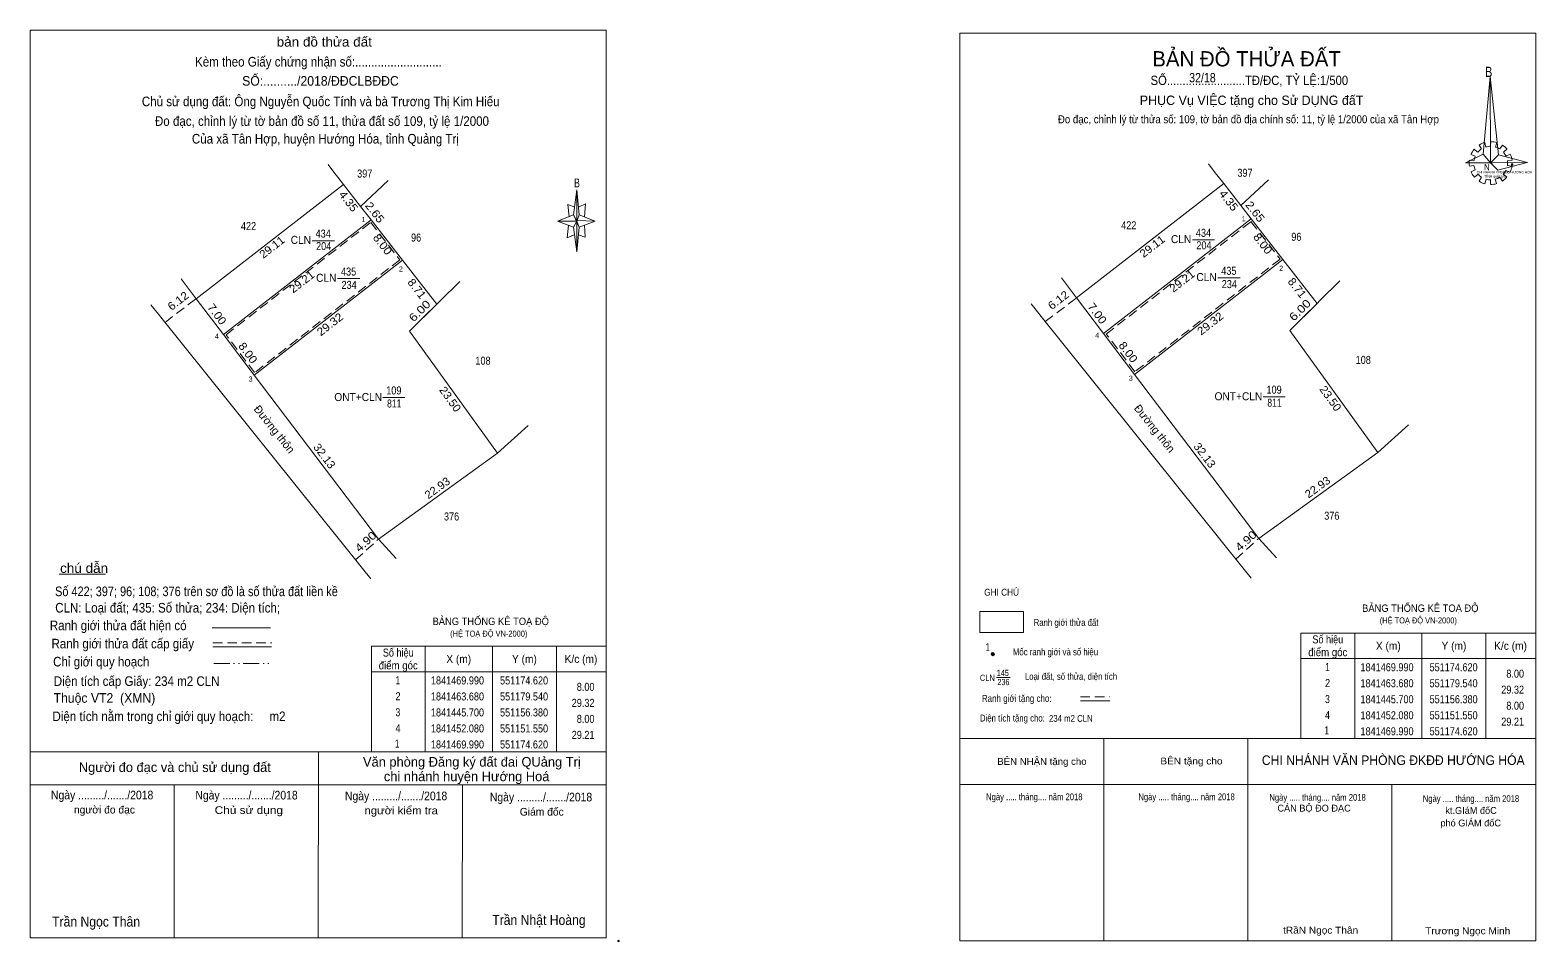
# Model space of a CAD drawing. Header units: metres. Extents: x 547658 to 551324, y 1840541 to 1841634.
# Drawn here: x 550342.3 to 550577.5, y 1841326.3 to 1841468.8 of the extents above; entities that cross this region are included whole.
import ezdxf
from ezdxf.enums import TextEntityAlignment as Align

# ---------------------------------------------------------------- set-up
doc = ezdxf.new("R2010")
doc.units = ezdxf.units.M
doc.header["$LTSCALE"] = 0.5
doc.header["$PDMODE"] = 32
doc.header["$PDSIZE"] = 0.25
doc.linetypes.add('DASH_DOUBLE_DOT', pattern=[9.2, 5, -1.2, 0.3, -1.2, 0.3, -1.2])
doc.linetypes.add('MEDIUM_DASHED', pattern=[4.5, 3, -1.5])
for name, color, linetype, lineweight in [('1', 7, 'Continuous', 13), ('10', 7, 'Continuous', 13), ('17', 7, 'Continuous', 13), ('32', 7, 'Continuous', 13), ('5', 7, 'Continuous', 13), ('6', 7, 'Continuous', 13), ('63', 7, 'Continuous', 13)]:
    doc.layers.add(name, color=color, linetype=linetype, lineweight=lineweight)
doc.layers.add('7', color=7, linetype='Continuous')

msp = doc.modelspace()

# ---------------------------------------------------------------- hatches: boundary and pattern name
at = {"layer": '1'}
h = msp.add_hatch(color=256, dxfattribs=at)
edge = h.paths.add_edge_path()
edge.add_ellipse((550492.689, 1841371.3077), major_axis=(0, 0.2597), ratio=0.95813483, start_angle=0, end_angle=360)

# ---------------------------------------------------------------- linework, layer by layer
for p, q in [((550569.03, 1841450.21), (550568.64, 1841450.8)), ((550569.53, 1841451.21), (550569.71, 1841450.5)), ((550570.45, 1841450.62), (550570.47, 1841451.35)), ((550571.41, 1841451.21), (550571.23, 1841450.48)), ((550571.89, 1841450.21), (550572.28, 1841450.8)), ((550567.11, 1841448.46), (550567.83, 1841448.34)), ((550568.05, 1841449.07), (550567.39, 1841449.34)), ((550567.87, 1841450.16), (550568.42, 1841449.69)), ((550573, 1841450.16), (550572.45, 1841449.71)), ((550572.85, 1841449.09), (550573.5, 1841449.41)), ((550573.81, 1841448.46), (550573.06, 1841448.34)), ((550567.83, 1841447.61), (550567.11, 1841447.5)), ((550567.39, 1841446.61), (550568.05, 1841446.93)), ((550568.48, 1841446.25), (550567.92, 1841445.79)), ((550570.1, 1841448.02), (550570.8, 1841448.02)), ((550572.41, 1841446.25), (550573, 1841445.81)), ((550573.52, 1841446.59), (550572.8, 1841446.86)), ((550573.06, 1841447.61), (550573.81, 1841447.5)), ((550568.64, 1841445.18), (550569.01, 1841445.81)), ((550569.75, 1841445.47), (550569.53, 1841444.77)), ((550570.45, 1841444.65), (550570.45, 1841445.36)), ((550571.17, 1841445.47), (550571.39, 1841444.79)), ((550572.28, 1841445.18), (550571.89, 1841445.79)), ((550493.28, 1841367.67), (550495.43, 1841367.67)), ((550506.4, 1841364.01), (550510.95, 1841364.01)), ((550487.52, 1841358.09), (550577.52, 1841358.09)), ((550510.02, 1841358.09), (550510.02, 1841326.51)), ((550532.52, 1841358.09), (550532.52, 1841326.51)), ((550487.52, 1841350.93), (550577.52, 1841350.93)), ((550555, 1841350.93), (550555, 1841326.51))]:
    msp.add_line(p, q, dxfattribs=at)
at = {"layer": '1', "linetype": 'MEDIUM_DASHED'}
msp.add_line((550506.37, 1841364.63), (550510.92, 1841364.63), dxfattribs=at)
at = {"layer": '1'}
for points in [[(550487.52, 1841326.51), (550487.52, 1841468.3), (550577.52, 1841468.3), (550577.52, 1841326.51)], [(550487.52, 1841326.51), (550487.52, 1841468.3), (550577.52, 1841468.3), (550577.52, 1841326.51)], [(550570.4, 1841461.55), (550570.45, 1841448.05), (550569.27, 1841449.39)], [(550570.4, 1841461.55), (550570.45, 1841448.05), (550571.69, 1841449.3)], [(550566.52, 1841448.05), (550569.27, 1841449.39), (550570.45, 1841448.05)], [(550576.21, 1841448.09), (550570.45, 1841448.05), (550571.69, 1841449.3)], [(550576.16, 1841448.11), (550571.58, 1841446.88), (550570.45, 1841448.05)], [(550391.28, 1841444.67), (550393.95, 1841441.24), (550395.58, 1841439.15), (550372.51, 1841421.24), (550368.28, 1841426.82)], [(550528.77, 1841444.79), (550531.44, 1841441.36), (550533.07, 1841439.27), (550510, 1841421.36), (550505.77, 1841426.94)], [(550395.58, 1841439.15), (550400.5, 1841432.84), (550377.34, 1841414.86), (550372.51, 1841421.24)], [(550533.07, 1841439.27), (550537.99, 1841432.96), (550514.83, 1841414.98), (550510, 1841421.36)], [(550400.5, 1841432.84), (550405.85, 1841425.97), (550401.59, 1841421.74), (550415.35, 1841402.69), (550396.76, 1841389.26), (550377.34, 1841414.86)], [(550537.99, 1841432.96), (550543.34, 1841426.09), (550539.08, 1841421.86), (550552.84, 1841402.81), (550534.25, 1841389.38), (550514.83, 1841414.98)], [(550490.65, 1841377.96), (550497.49, 1841377.96), (550497.49, 1841374.69), (550490.65, 1841374.69)]]:
    msp.add_lwpolyline(points, close=True, dxfattribs=at)
at = {"layer": '1', "linetype": 'MEDIUM_DASHED'}
for points in [[(550395.53, 1841438.73), (550400.08, 1841432.89), (550377.4, 1841415.28), (550372.93, 1841421.18)], [(550533.02, 1841438.85), (550537.57, 1841433.01), (550514.89, 1841415.4), (550510.42, 1841421.3)]]:
    msp.add_lwpolyline(points, close=True, dxfattribs=at)
at = {"layer": '1'}
for centre, major_axis, start_param, end_param in [((550570.458, 1841447.999), (3.3649, 0), 1.84955988, 2.13900916), ((550570.458, 1841447.999), (3.3649, 0), 1.27924208, 1.56332225), ((550570.458, 1841447.999), (3.3649, 0), 0.71056237, 0.99687234), ((550570.458, 1841447.999), (3.3649, 0), 3.00667928, 3.29139349), ((550570.458, 1841447.999), (3.3649, 0), 2.43958176, 2.72400246), ((550570.458, 1841447.999), (2.6372, 0), 2.72368549, 3.01515824), ((550570.458, 1841447.999), (2.6372, 0), 2.13373541, 2.44496261), ((550570.458, 1841447.999), (2.6372, 0), 1.56985589, 1.85611068), ((550570.458, 1841447.999), (2.6372, 0), 1.00270906, 1.2755622), ((550570.458, 1841447.999), (2.6372, 0), 0.42678376, 0.70646463), ((550570.458, 1841447.999), (2.6372, 0), 6.13558388, 6.41618463), ((550570.458, 1841447.999), (3.3649, 0), 0.1390515, 0.43393316), ((550570.458, 1841447.999), (3.3649, 0), 3.56988637, 3.85691866), ((550570.458, 1841447.999), (2.6372, 0), 3.28229955, 3.56105054), ((550570.458, 1841447.999), (2.6372, 0), 3.86077574, 4.13258255), ((550570.458, 1841447.999), (2.6372, 0), 5.56137327, 5.83951437), ((550570.458, 1841447.999), (3.3649, 0), 5.85230288, 6.13839648), ((550570.4388, 1841447.979), (3.3649, 0), 4.1470906, 4.43659307), ((550570.458, 1841447.999), (2.6372, 0), 4.43854677, 4.71314001), ((550570.458, 1841447.999), (3.3649, 0), 4.71301008, 4.99761054), ((550570.458, 1841447.999), (2.6372, 0), 4.99087134, 5.28933161), ((550570.458, 1841447.999), (3.3649, 0), 5.28561416, 5.56798705)]:
    msp.add_ellipse(centre, major_axis=major_axis, ratio=0.995001, start_param=start_param, end_param=end_param, dxfattribs=at)
msp.add_ellipse((550492.689, 1841371.3077), major_axis=(0, 0.2597), ratio=0.958135, dxfattribs=at)
msp.add_point((550573.81, 1841447.77), dxfattribs=at)
at = {"layer": '10'}
for p, q in [((550388.88, 1841447.76), (550389.95, 1841446.37)), ((550526.37, 1841447.88), (550527.44, 1841446.49)), ((550391.28, 1841444.67), (550393.95, 1841441.24)), ((550528.77, 1841444.79), (550531.44, 1841441.36)), ((550531.44, 1841441.36), (550533.07, 1841439.27)), ((550393.95, 1841441.24), (550395.58, 1841439.15)), ((550365.92, 1841429.94), (550368.28, 1841426.82)), ((550503.41, 1841430.06), (550505.77, 1841426.94)), ((550543.8, 1841426.54), (550546.92, 1841429.62)), ((550406.31, 1841426.42), (550409.43, 1841429.5)), ((550368.28, 1841426.82), (550372.51, 1841421.24)), ((550405.85, 1841425.97), (550406.31, 1841426.42)), ((550505.77, 1841426.94), (550510, 1841421.36)), ((550543.34, 1841426.09), (550543.8, 1841426.54)), ((550420.12, 1841406.99), (550415.35, 1841402.69)), ((550557.61, 1841407.11), (550552.84, 1841402.81)), ((550396.76, 1841389.26), (550415.35, 1841402.69)), ((550534.25, 1841389.38), (550552.84, 1841402.81)), ((550396.76, 1841389.26), (550399.53, 1841386.21)), ((550534.25, 1841389.38), (550537.02, 1841386.33))]:
    msp.add_line(p, q, dxfattribs=at)
for points in [[(550389.95, 1841446.37), (550390.41, 1841445.78), (550391.28, 1841444.67)], [(550527.44, 1841446.49), (550527.9, 1841445.9), (550528.77, 1841444.79)], [(550395.58, 1841439.15), (550400.5, 1841432.84), (550405.85, 1841425.97)], [(550533.07, 1841439.27), (550537.99, 1841432.96), (550543.34, 1841426.09)], [(550372.51, 1841421.24), (550377.34, 1841414.86), (550396.76, 1841389.26)], [(550510, 1841421.36), (550514.83, 1841414.98), (550534.25, 1841389.38)]]:
    msp.add_lwpolyline(points, dxfattribs=at)
at = {"layer": '17'}
for p, q in [((550346.89, 1841383.77), (550354.13, 1841383.77)), ((550387.33, 1841326.93), (550387.35, 1841356.03)), ((550364.83, 1841326.95), (550364.85, 1841350.86)), ((550409.83, 1841326.91), (550409.85, 1841350.82))]:
    msp.add_line(p, q, dxfattribs=at)
at = {"layer": '32'}
for p, q in [((550368.28, 1841426.82), (550391.28, 1841444.67)), ((550398.25, 1841445.26), (550393.95, 1841441.24)), ((550505.77, 1841426.94), (550528.77, 1841444.79)), ((550535.74, 1841445.38), (550531.44, 1841441.36)), ((550372.51, 1841421.24), (550395.58, 1841439.15)), ((550510, 1841421.36), (550533.07, 1841439.27)), ((550377.34, 1841414.86), (550400.5, 1841432.84)), ((550514.83, 1841414.98), (550537.99, 1841432.96)), ((550362.39, 1841424.38), (550361.18, 1841425.88)), ((550499.88, 1841424.5), (550498.67, 1841426)), ((550401.59, 1841421.74), (550415.35, 1841402.69)), ((550539.08, 1841421.86), (550552.84, 1841402.81)), ((550395.54, 1841383.04), (550394.24, 1841384.66)), ((550533.03, 1841383.16), (550531.73, 1841384.78))]:
    msp.add_line(p, q, dxfattribs=at)
at = {"layer": '32', "linetype": 'MEDIUM_DASHED'}
for p, q in [((550363.4, 1841423.12), (550368.28, 1841426.82)), ((550500.89, 1841423.24), (550505.77, 1841426.94))]:
    msp.add_line(p, q, dxfattribs=at)
at = {"layer": '32'}
for points in [[(550401.59, 1841421.74), (550403.78, 1841423.91), (550405.85, 1841425.97)], [(550539.08, 1841421.86), (550541.27, 1841424.03), (550543.34, 1841426.09)], [(550394.24, 1841384.66), (550362.77, 1841423.91), (550362.39, 1841424.38)], [(550531.73, 1841384.78), (550500.26, 1841424.03), (550499.88, 1841424.5)]]:
    msp.add_lwpolyline(points, dxfattribs=at)
at = {"layer": '5'}
for p, q in [((550342.33, 1841326.97), (550342.33, 1841468.77)), ((550427.2, 1841439.91), (550427.7, 1841443.81)), ((550428.1, 1841439.91), (550430.6, 1841438.91)), ((550427.2, 1841438.01), (550424.7, 1841438.91)), ((550428.1, 1841438.01), (550427.7, 1841434.11)), ((550429, 1841436.41), (550428, 1841436.81)), ((550428.9, 1841438.31), (550429, 1841436.41))]:
    msp.add_line(p, q, dxfattribs=at)
for points in [[(550342.33, 1841468.77), (550432.33, 1841468.77), (550432.33, 1841326.97)], [(550427.4, 1841441.11), (550426.3, 1841441.51), (550426.5, 1841439.61)], [(550428, 1841441.11), (550429.1, 1841441.61), (550428.9, 1841439.61)], [(550427.7, 1841438.91), (550427.2, 1841439.91), (550424.7, 1841438.91)], [(550426.4, 1841438.31), (550426.2, 1841436.31), (550427.3, 1841436.81)], [(550427.7, 1841438.91), (550428.1, 1841438.01), (550430.6, 1841438.91)]]:
    msp.add_lwpolyline(points, dxfattribs=at)
for points in [[(550487.52, 1841468.3), (550577.52, 1841468.3), (550577.52, 1841326.5), (550487.52, 1841326.5)], [(550427.7, 1841443.81), (550428.1, 1841439.91), (550427.7, 1841438.91)], [(550427.7, 1841438.91), (550424.7, 1841438.91), (550427.2, 1841439.91), (550428.1, 1841438.01), (550430.6, 1841438.91), (550427.7, 1841439.01)], [(550427.7, 1841438.91), (550427.7, 1841434.11), (550427.2, 1841438.01)]]:
    msp.add_lwpolyline(points, close=True, dxfattribs=at)
at = {"layer": '6'}
for p, q in [((550370.75, 1841375.38), (550379.89, 1841375.38)), ((550370.89, 1841372.45), (550380.03, 1841372.45)), ((550342.33, 1841356.03), (550432.33, 1841356.03)), ((550342.33, 1841350.87), (550432.33, 1841350.87)), ((550432.33, 1841326.97), (550342.33, 1841326.97))]:
    msp.add_line(p, q, dxfattribs=at)
at = {"layer": '6', "linetype": 'MEDIUM_DASHED'}
msp.add_line((550370.89, 1841373.07), (550380.09, 1841373.07), dxfattribs=at)
at = {"layer": '6'}
msp.add_point((550434.23, 1841326.47), dxfattribs=at)
at = {"layer": '63'}
for p, q in [((550386.39, 1841435.88), (550389.85, 1841435.88)), ((550523.88, 1841436), (550527.34, 1841436)), ((550390.36, 1841429.95), (550393.82, 1841429.95)), ((550527.85, 1841430.07), (550531.31, 1841430.07)), ((550397.42, 1841411.38), (550400.88, 1841411.38)), ((550534.91, 1841411.5), (550538.37, 1841411.5)), ((550549.22, 1841374.59), (550549.22, 1841358.09)), ((550559.72, 1841374.59), (550559.72, 1841358.09)), ((550569.72, 1841374.59), (550569.72, 1841358.09)), ((550404.03, 1841372.53), (550404.03, 1841356.03)), ((550414.53, 1841372.53), (550414.53, 1841356.03)), ((550424.53, 1841372.53), (550424.53, 1841356.03)), ((550395.63, 1841368.53), (550432.33, 1841368.53)), ((550540.82, 1841370.59), (550577.52, 1841370.59))]:
    msp.add_line(p, q, dxfattribs=at)
at = {"layer": '63', "linetype": 'MEDIUM_DASHED'}
for p, q in [((550393.17, 1841386), (550396.76, 1841389.26)), ((550530.66, 1841386.12), (550534.25, 1841389.38))]:
    msp.add_line(p, q, dxfattribs=at)
at = {"layer": '63', "linetype": 'DASH_DOUBLE_DOT'}
msp.add_line((550371.02, 1841369.82), (550380.22, 1841369.82), dxfattribs=at)
at = {"layer": '63'}
for points in [[(550540.82, 1841374.59), (550577.52, 1841374.59), (550577.52, 1841358.09), (550540.82, 1841358.09)], [(550395.63, 1841372.53), (550432.33, 1841372.53), (550432.33, 1841356.03), (550395.63, 1841356.03)]]:
    msp.add_lwpolyline(points, close=True, dxfattribs=at)

# ---------------------------------------------------------------- texts
at = {"layer": '1'}
for s, height, p in [('BẢN ĐỒ THỬA ĐẤT', 2.383, (550532.33, 1841463.1)), ('PHỤC Vụ VIỆC tặng cho Sử DỤNG đấT', 1.46, (550533.11, 1841457.08))]:
    msp.add_text(s, height=height, dxfattribs=at).set_placement(p, align=Align.CENTER)
for s, height, width, p in [('B', 1.585, 0.8, (550569.58, 1841461.46)), ('CHI NHÁNH VPĐKĐĐ-HƯỚNG HÓA', 0.3749, 0.95, (550568.27, 1841446.39)), ('TỈNH quảng trị', 0.375, 1.05, (550569.48, 1841445.74)), ('N', 0.9904, 0.9, (550569.42, 1841446.89)), ('145', 0.9726, 0.8, (550493.31, 1841367.87)), ('236', 0.9726, 0.8, (550493.41, 1841366.45))]:
    msp.add_text(s, height=height, dxfattribs=dict(at, width=width)).set_placement(p)
for s, height, width, p in [('SỐ.........................TĐ/ĐC, TỶ LỆ:1/500', 1.46, 0.9, (550532.765, 1841460.19)), ('32/18', 1.46, 0.85, (550525.435, 1841460.61)), ('CLN', 1.25, 0.95, (550384.615, 1841435.38)), ('434', 1.25, 0.85, (550388.11, 1841436.36)), ('CLN', 1.25, 0.95, (550522.105, 1841435.5)), ('434', 1.25, 0.85, (550525.6, 1841436.48)), ('204', 1.25, 0.85, (550388.18, 1841434.41)), ('204', 1.25, 0.85, (550525.67, 1841434.53)), ('CLN', 1.25, 0.95, (550388.585, 1841429.45)), ('435', 1.25, 0.85, (550392.075, 1841430.43)), ('234', 1.25, 0.85, (550392.15, 1841428.35)), ('CLN', 1.25, 0.95, (550526.075, 1841429.57)), ('435', 1.25, 0.85, (550529.565, 1841430.55)), ('234', 1.25, 0.85, (550529.64, 1841428.47)), ('109', 1.25, 0.85, (550399.14, 1841411.86)), ('109', 1.25, 0.85, (550536.63, 1841411.98)), ('ONT+CLN', 1.25, 0.95, (550393.57, 1841410.83)), ('811', 1.25, 0.8, (550399.2, 1841409.82)), ('ONT+CLN', 1.25, 0.95, (550531.06, 1841410.95)), ('811', 1.25, 0.8, (550536.69, 1841409.94)), ('GHI CHÚ', 1.07, 0.9, (550494.07, 1841380.43)), ('BẢNG THỐNG KÊ TOẠ ĐỘ ', 1.15, 0.95, (550559.67, 1841377.9)), ('BẢNG THỐNG KÊ TOẠ ĐỘ ', 1.15, 0.95, (550414.48, 1841375.84)), ('Ranh giới thửa đất', 1.07, 0.85, (550504.14, 1841375.71)), ('(HỆ TOẠ ĐỘ VN-2000)', 0.9335, 0.9, (550559.16, 1841376.09)), ('(HỆ TOẠ ĐỘ VN-2000)', 0.9335, 0.9, (550413.97, 1841374.03)), ('1', 1.167, 0.65, (550491.9, 1841371.82)), ('Mốc ranh giới và số hiệu', 1.07, 0.85, (550502.485, 1841371.11)), ('Loại đất, số thửa, diện tích', 1.07, 0.85, (550504.905, 1841367.28)), ('Ranh giới tặng cho:', 1.1, 0.85, (550496.435, 1841363.83)), ('Diện tích tặng cho:', 1.07, 0.85, (550495.755, 1841360.77)), ('234 m2 CLN', 1.07, 0.85, (550504.88, 1841360.72))]:
    msp.add_text(s, height=height, dxfattribs=dict(at, width=width)).set_placement(p, align=Align.CENTER)
for s, height, width, p in [('CLN', 0.9726, 0.9, (550493.01, 1841367.11)), ('BÊN NHẬN tặng cho', 1.07, 1.05, (550507.34, 1841354)), ('BÊN tặng cho', 1.07, 1.1, (550528.58, 1841354.06)), ('CHI NHÁNH VĂN PHÒNG ĐKĐĐ HƯỚNG HÓA', 1.496, 0.95, (550575.77, 1841353.98)), ('Ngày ..... tháng.... năm 2018', 1.05, 0.85, (550506.71, 1841348.48)), ('Ngày ..... tháng.... năm 2018', 1.05, 0.85, (550530.49, 1841348.48)), ('Ngày ..... tháng.... năm 2018', 1.05, 0.85, (550550.95, 1841348.39)), ('Ngày ..... tháng.... năm 2018', 1.05, 0.85, (550574.91, 1841348.21)), ('tRầN Ngọc Thân', 1.07, 1.1, (550549.76, 1841327.64)), ('Trương Ngọc Minh', 1.07, 1.1, (550573.52, 1841327.54))]:
    msp.add_text(s, height=height, dxfattribs=dict(at, width=width)).set_placement(p, align=Align.RIGHT)
for s, p in [('CÁN BỘ ĐO ĐẠC', (550548.6, 1841346.7)), ('kt.GIáM đốC', (550571.41, 1841346.34)), ('phó GIÁM đốC', (550572.07, 1841344.38))]:
    msp.add_text(s, height=1.07, dxfattribs=at).set_placement(p, align=Align.RIGHT)
at = {"layer": '5'}
for s, height, width, p in [('bản đồ thửa đất', 1.5, 1.05, (550388.28, 1841466.19)), ('Kèm theo Giấy chứng nhận số:...........................', 1.5, 0.9, (550387.36, 1841463.08)), ('SỐ:........../2018/ĐĐCLBĐĐC', 1.5, 0.95, (550387.68, 1841460.09)), ('Chủ sử dụng đất: Ông Nguyễn Quốc Tính và bà Trương Thị Kim Hiếu', 1.5, 0.9, (550387.72, 1841456.88)), ('Đo đạc, chỉnh lý từ tờ bản đồ số 11, thửa đất số 109, tỷ lệ 1/2000 ', 1.5, 0.9, (550388.165, 1841453.81)), ('Của xã Tân Hợp, huyện Hướng Hóa, tỉnh Quảng Trị', 1.5, 0.9, (550388.45, 1841451.05)), ('B', 1.378, 0.75, (550427.745, 1841444.21))]:
    msp.add_text(s, height=height, dxfattribs=dict(at, width=width)).set_placement(p, align=Align.CENTER)
at = {"layer": '6'}
for s, height, width, p in [('chú dẫn', 1.5, 1.05, (550350.76, 1841383.98)), ('Ranh giới thửa đất hiện có ', 1.5, 0.9, (550356.34, 1841375.03)), ('Ranh giới thửa đất cấp giấy', 1.5, 0.9, (550356.8, 1841372.19)), ('Chỉ giới quy hoạch', 1.5, 0.9, (550353.44, 1841369.37)), ('Ngày ........./......./2018', 1.35, 0.9, (550353.58, 1841348.61)), ('Ngày ........./......./2018', 1.35, 0.9, (550376.13, 1841348.59)), ('Ngày ........./......./2018', 1.35, 0.9, (550399.49, 1841348.47)), ('Ngày ........./......./2018', 1.35, 0.9, (550422.13, 1841348.29)), ('Chủ sử dụng', 1.2, 1.15, (550376.49, 1841346.33)), ('người kiểm tra', 1.2, 1.1, (550400.29, 1841346.27)), ('Trần Nhật Hoàng', 1.58, 0.9, (550421.805, 1841328.98)), ('Trần Ngọc Thân', 1.58, 0.9, (550352.63, 1841328.73))]:
    msp.add_text(s, height=height, dxfattribs=dict(at, width=width)).set_placement(p, align=Align.CENTER)
for s, width, p in [('Số 422; 397; 96; 108; 376 trên sơ đồ là số thửa đất liền kề', 0.85, (550346.23, 1841380.35)), ('CLN: Loại đất; 435: Số thửa; 234: Diện tích;', 0.9, (550346.25, 1841377.79)), ('Diện tích cấp Giấy: 234 m2 CLN', 0.9, (550346.03, 1841366.33)), ('Thuộc VT2  (XMN)', 0.95, (550346, 1841363.7)), ('Diện tích nằm trong chỉ giới quy hoạch:     m2', 0.9, (550345.82, 1841360.83))]:
    msp.add_text(s, height=1.5, dxfattribs=dict(at, width=width)).set_placement(p)
for s, height, p in [('Người đo đạc và chủ sử dụng đất', 1.5, (550364.93, 1841352.88)), (' Văn phòng Đăng ký đất đai QUảng Trị', 1.5, (550411.045, 1841353.72)), ('chi nhánh huyện Hướng Hoá', 1.5, (550410.51, 1841351.45)), ('người đo đạc', 1.2, (550353.945, 1841346.4)), ('Giám đốc', 1.2, (550422.245, 1841346.07))]:
    msp.add_text(s, height=height, dxfattribs=at).set_placement(p, align=Align.CENTER)
at = {"layer": '63'}
for s, width, p in [('397', 0.85, (550394.595, 1841445.74)), ('397', 0.85, (550532.085, 1841445.86)), ('422', 0.85, (550513.935, 1841437.66)), ('422', 0.85, (550376.445, 1841437.54)), ('96', 0.85, (550402.62, 1841435.74)), ('96', 0.85, (550540.11, 1841435.86)), ('108', 0.85, (550413.065, 1841416.51)), ('108', 0.85, (550550.555, 1841416.63)), ('376', 0.85, (550408.155, 1841392.17)), ('376', 0.85, (550545.645, 1841392.29)), ('Số hiệu', 0.85, (550545.02, 1841372.97)), ('X (m)', 0.95, (550554.47, 1841371.97)), ('Y (m)', 0.95, (550564.725, 1841371.97)), ('K/c (m)', 0.95, (550573.565, 1841371.97)), ('Số hiệu', 0.85, (550399.83, 1841370.91)), ('X (m)', 0.95, (550409.28, 1841369.91)), ('Y (m)', 0.95, (550419.535, 1841369.91)), ('K/c (m)', 0.95, (550428.375, 1841369.91)), ('điểm góc', 0.9, (550545.02, 1841370.97)), ('điểm góc', 0.9, (550399.83, 1841368.91)), (' 1', 0.75, (550544.78, 1841368.65)), ('1841469.990', 0.85, (550554.27, 1841368.62)), ('551174.620', 0.85, (550564.67, 1841368.62)), (' 1', 0.75, (550399.59, 1841366.59)), ('1841469.990', 0.85, (550409.08, 1841366.56)), ('551174.620', 0.85, (550419.48, 1841366.56)), (' 2', 0.85, (550544.785, 1841366.15)), ('1841463.680', 0.85, (550554.27, 1841366.12)), ('551179.540', 0.85, (550564.67, 1841366.12)), (' 2', 0.85, (550399.595, 1841364.09)), ('1841463.680', 0.85, (550409.08, 1841364.06)), ('551179.540', 0.85, (550419.48, 1841364.06)), (' 3', 0.8, (550544.775, 1841363.65)), ('1841445.700', 0.85, (550554.27, 1841363.62)), ('551156.380', 0.85, (550564.67, 1841363.62)), (' 3', 0.8, (550399.585, 1841361.59)), ('1841445.700', 0.85, (550409.08, 1841361.56)), ('551156.380', 0.85, (550419.48, 1841361.56)), (' 4', 0.85, (550544.78, 1841361.15)), ('1841452.080', 0.85, (550554.27, 1841361.12)), ('551151.550', 0.85, (550564.67, 1841361.12)), (' 4', 0.85, (550399.59, 1841359.09)), ('1841452.080', 0.85, (550409.08, 1841359.06)), ('551151.550', 0.85, (550419.48, 1841359.06)), (' 1', 0.75, (550544.67, 1841358.76)), ('1841469.990', 0.85, (550554.27, 1841358.62)), ('551174.620', 0.85, (550564.67, 1841358.62)), (' 1', 0.75, (550399.48, 1841356.7)), ('1841469.990', 0.85, (550409.08, 1841356.56)), ('551174.620', 0.85, (550419.48, 1841356.56))]:
    msp.add_text(s, height=1.25, dxfattribs=dict(at, width=width)).set_placement(p, align=Align.CENTER)
for s, rotation, width, p in [('4.35', 307.898, 1.1, (550391.5691, 1841441.6538)), ('2.65', 307.951, 1.1, (550395.681, 1841439.9142)), ('4.35', 307.898, 1.1, (550529.0591, 1841441.7738)), ('2.65', 307.951, 1.1, (550533.1709, 1841440.0342)), ('8.00', 307.944, 1.1, (550396.8862, 1841434.9143)), ('29.11', 37.815, 1.05, (550517.9819, 1841434.4974)), ('8.00', 307.944, 1.1, (550534.3762, 1841435.0343)), ('29.11', 37.815, 1.05, (550380.4919, 1841434.3774)), ('29.21', 37.823, 1.05, (550385.1517, 1841428.9577)), ('8.71', 307.91, 1.05, (550402.2422, 1841427.999)), ('29.21', 37.823, 1.05, (550522.6417, 1841429.0777)), ('8.71', 307.91, 1.05, (550539.7322, 1841428.119)), ('6.12', 37.815, 1.1, (550365.8269, 1841425.984)), ('6.12', 37.815, 1.1, (550503.3169, 1841426.104)), ('7.00', 307.164, 1.1, (550371.0252, 1841424.0226)), ('6.00', 44.798, 1.2, (550403.6196, 1841424.4695)), ('7.00', 307.164, 1.1, (550508.5152, 1841424.1426)), ('6.00', 44.798, 1.2, (550541.1096, 1841424.5895)), ('29.32', 37.824, 1.1, (550389.5417, 1841422.3165)), ('29.32', 37.824, 1.1, (550527.0317, 1841422.4365)), ('8.00', 307.128, 1.1, (550375.8539, 1841417.9722)), ('8.00', 307.128, 1.1, (550513.3439, 1841418.0922)), ('23.50', 305.841, 1.05, (550407.4447, 1841410.756)), ('23.50', 305.841, 1.05, (550544.9347, 1841410.876)), ('32.13', 307.184, 1.05, (550387.8034, 1841401.8627)), ('32.13', 307.184, 1.05, (550525.2934, 1841401.9827)), ('22.93', 35.846, 1.05, (550543.789, 1841396.8669)), ('22.93', 35.846, 1.05, (550406.299, 1841396.7469)), ('4.90', 42.242, 1.15, (550395.1548, 1841388.4002)), ('4.90', 42.242, 1.15, (550532.6448, 1841388.5202))]:
    msp.add_text(s, height=1.25, rotation=rotation, dxfattribs=dict(at, width=width)).set_placement(p, align=Align.CENTER)
for s, height, width, p in [(' 1', 0.8, 0.9, (550394.7, 1841438.78)), (' 1', 0.8, 0.9, (550532.19, 1841438.9)), (' 2', 0.8, 0.9, (550538.04, 1841431.16)), (' 2', 0.8, 0.9, (550400.55, 1841431.04)), (' 4', 0.8, 0.95, (550371.81, 1841420.57)), (' 4', 0.8, 0.95, (550509.3, 1841420.69)), (' 3', 0.8, 0.95, (550377.07, 1841413.87)), (' 3', 0.8, 0.95, (550514.56, 1841413.99)), ('8.00', 1.25, 0.85, (550575.67, 1841367.62)), ('8.00', 1.25, 0.85, (550430.48, 1841365.56)), ('29.32', 1.25, 0.85, (550575.67, 1841365.12)), ('29.32', 1.25, 0.85, (550430.48, 1841363.06)), ('8.00', 1.25, 0.85, (550575.67, 1841362.62)), ('8.00', 1.25, 0.85, (550430.48, 1841360.56)), ('29.21', 1.25, 0.85, (550575.67, 1841360.12)), ('29.21', 1.25, 0.85, (550430.48, 1841358.06))]:
    msp.add_text(s, height=height, dxfattribs=dict(at, width=width)).set_placement(p, align=Align.RIGHT)
for p in [(550379.9914, 1841406.0308), (550517.4814, 1841406.1508)]:
    msp.add_text('Đường thôn', height=1.25, rotation=308.722, dxfattribs=at).set_placement(p, align=Align.CENTER)
at = {"layer": '7', "width": 0.9}
msp.add_text('Đo đạc, chỉnh lý từ thửa số: 109, tờ bản đồ địa chính số: 11, tỷ lệ 1/2000 của xã Tân Hợp', height=1.25, dxfattribs=at).set_placement((550532.62, 1841454.22), align=Align.CENTER)

doc.saveas('drawing.dxf')
